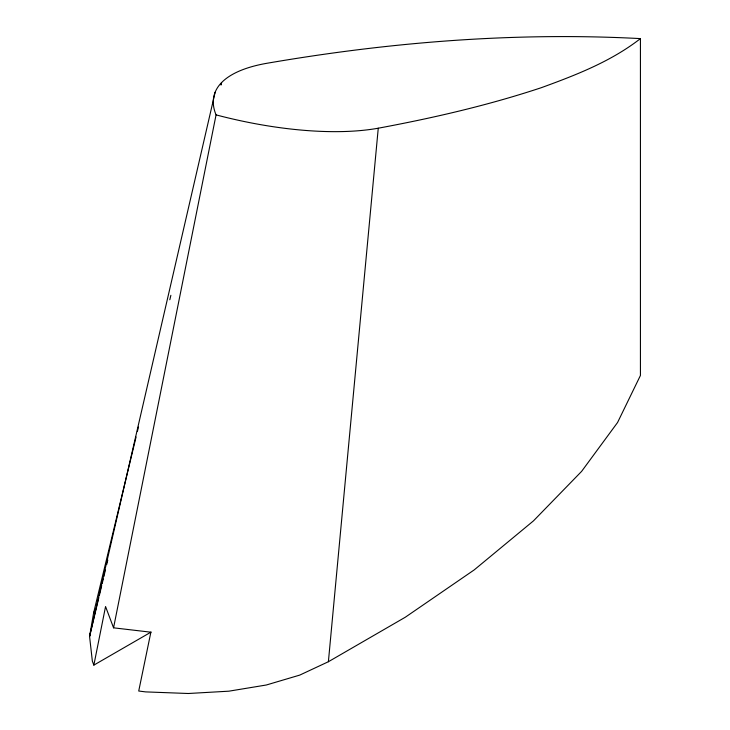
<?xml version="1.0" encoding="UTF-8"?>
<svg xmlns="http://www.w3.org/2000/svg" width="730" height="730" viewBox="0 0 730 730"><rect width="100%" height="100%" fill="white"/><g stroke="black" fill="none" stroke-linecap="round" stroke-linejoin="round"><path stroke-width="1.09" d="M328.39 661.727L378.259 128.206C433.383 117.95 488.105 105.339 541.368 87.673C576.043 75.035 611.046 61.493 640.429 38.608L640.429 375.466L617.562 422.506L581.618 471.37L533.447 520.892L474.208 569.902L405.305 617.224L328.39 661.727L299.738 675.104L266.304 685.005L228.864 691.182L188.322 693.5L145.644 691.894L138.727 691.027L150.882 632.189L113.561 627.827L105.558 606.539L93.851 665.121L151.119 632.052M136.063 437.005L93.586 613.081L89.571 636.487L92.354 661.125L93.851 665.121M113.561 627.827L216.062 114.884A198.35 70.992 14.3 0 1 266.058 63.428C389.491 42.121 515.207 31.938 640.429 38.608M215.149 92.226L89.571 636.487L98.815 597.715M99.344 595.498L101.716 585.533M102.246 583.316L103.295 578.881M103.824 576.673L105.412 570.02M106.735 564.482L107.785 560.056M169.816 299.747L170.875 295.312M137.395 431.466L138.463 427.032M93.586 613.081L94.553 611.12M378.259 128.206A198.35 70.992 14.3 0 1 216.062 114.884M221.555 82.636L221.026 84.853L221.555 82.636"/></g></svg>
